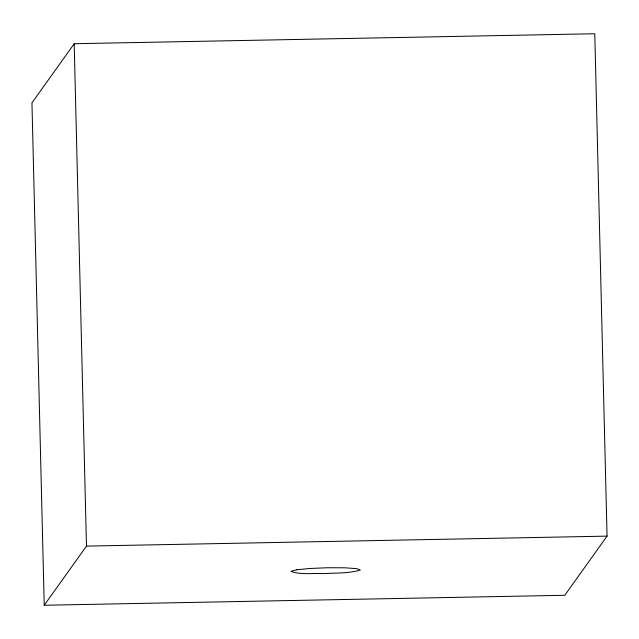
<?xml version="1.0" encoding="UTF-8"?>
<svg xmlns="http://www.w3.org/2000/svg" width="639" height="639" viewBox="0 0 639 639"><rect width="100%" height="100%" fill="white"/><g stroke="black" fill="none" stroke-linecap="round" stroke-linejoin="round"><path stroke-width="0.96" d="M74.196 43.724L31.95 102.871L44.227 605.253L564.804 595.276L607.05 536.129L594.773 33.747L74.196 43.724L86.473 546.113L44.227 605.253M86.473 546.113L607.05 536.129M296.64 569.788L290.937 571.362C301.233 575.14 312.775 572.903 323.526 573.654C335.787 572.784 348.463 573.622 360.348 570.028L356.754 568.638L344.82 567.799L327.751 567.736L310.115 568.462L296.64 569.788"/></g></svg>
